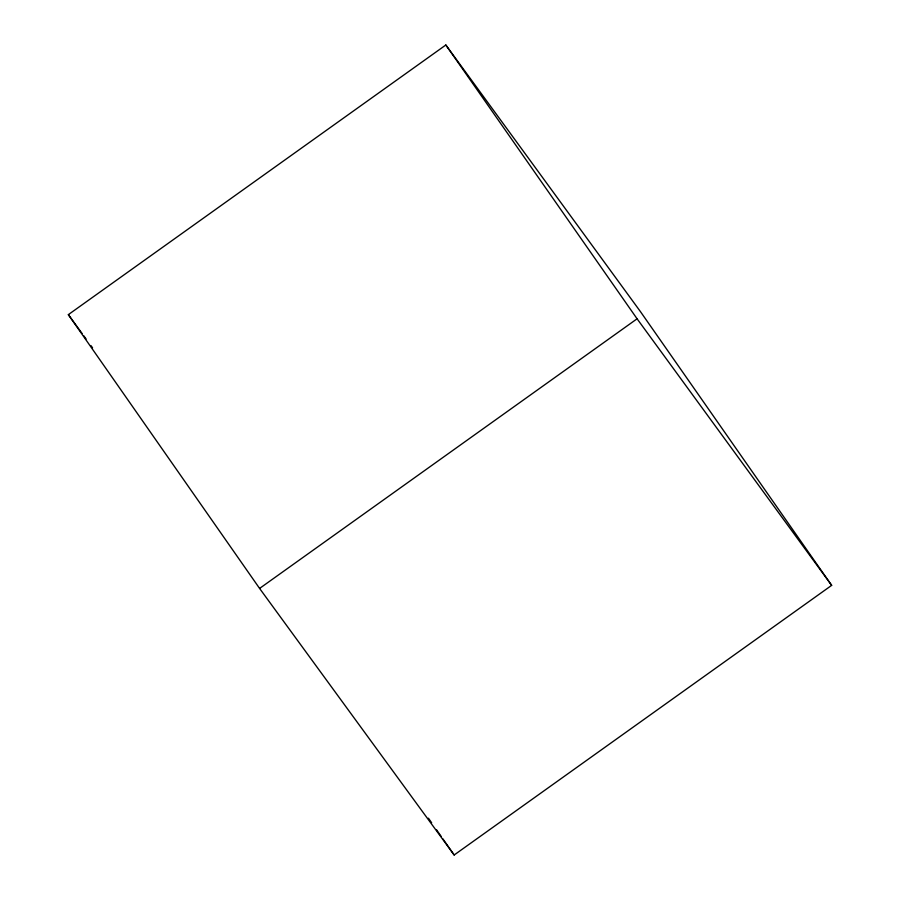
<?xml version="1.0" encoding="UTF-8"?>
<svg xmlns="http://www.w3.org/2000/svg" width="900" height="900" viewBox="0 0 900 900"><rect width="100%" height="100%" fill="white"/><g stroke="black" fill="none" stroke-linecap="round" stroke-linejoin="round"><path stroke-width="1.35" d="M68.344 314.64L445.838 45L640.406 311.569L831.656 585.36L454.162 855L259.594 588.431L68.344 314.64L82.069 333.439M259.594 588.431L637.087 318.803L445.838 45M637.087 318.803L831.656 585.36M83.677 335.655L86.096 338.963M90.945 345.6L92.565 347.816M428.445 818.19L431.662 822.791M436.478 829.688L441.304 836.595M442.912 838.89L454.162 855"/></g></svg>
